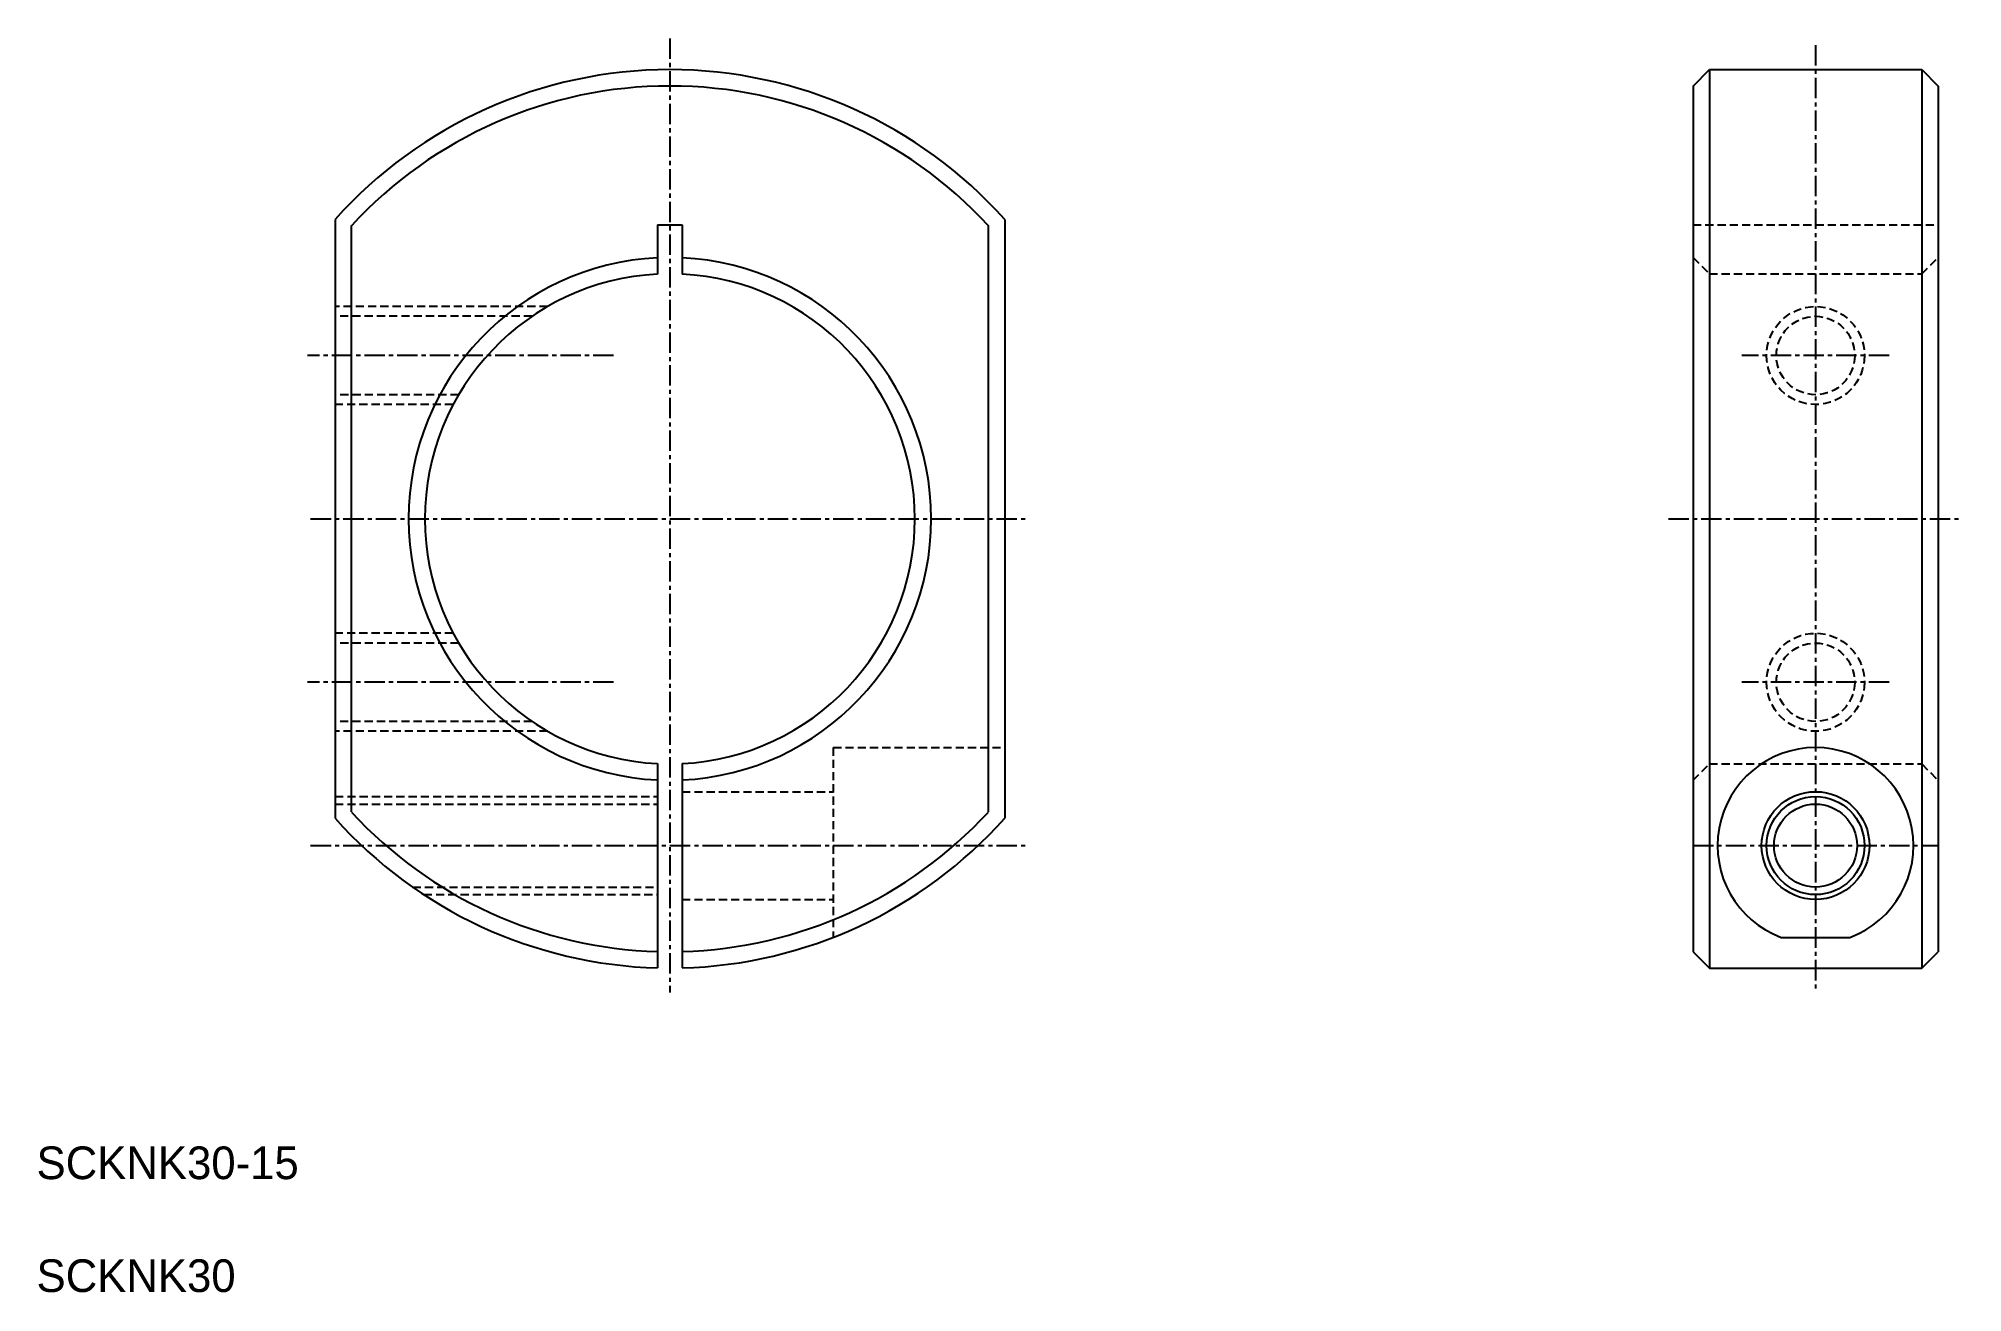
# Model space of a CAD drawing. Extents: x 61 to 178, y 93 to 170.
import ezdxf

# ---------------------------------------------------------------- set-up
doc = ezdxf.new("R2010")
doc.units = 0
doc.linetypes.add('CENTER', pattern=[2, 1.25, -0.25, 0.25, -0.25])
doc.linetypes.add('DASHED', pattern=[0.75, 0.5, -0.25])
doc.layers.get('0').update_dxf_attribs({"linetype": 'CONTINUOUS'})
doc.layers.add('CENTER', color=1, linetype='CENTER')

msp = doc.modelspace()

# ---------------------------------------------------------------- linework, layer by layer
at = {"color": 7, "linetype": 'CONTINUOUS'}
for p, q in [((161.86, 166.94), (162.86, 167.94)), ((162.86, 167.94), (162.86, 112.94)), ((162.86, 167.94), (175.86, 167.94)), ((175.86, 167.94), (175.86, 112.94)), ((175.86, 167.94), (176.86, 166.94)), ((161.86, 166.94), (161.86, 113.94)), ((176.86, 166.94), (176.86, 113.94)), ((78.71, 158.77), (78.71, 122.11)), ((79.71, 122.5), (79.71, 158.39)), ((98.46, 158.44), (98.46, 155.42)), ((98.46, 158.44), (99.96, 158.44)), ((99.96, 158.44), (99.96, 155.42)), ((118.71, 122.5), (118.71, 158.39)), ((119.71, 158.77), (119.71, 122.11)), ((98.46, 125.46), (98.46, 112.95)), ((99.96, 125.46), (99.96, 112.95)), ((167.25, 114.82), (171.47, 114.82)), ((161.86, 113.94), (162.86, 112.94)), ((175.86, 112.94), (176.86, 113.94)), ((162.86, 112.94), (175.86, 112.94))]:
    msp.add_line(p, q, dxfattribs=at)
at = {"color": 3, "linetype": 'DASHED'}
for p, q in [((161.86, 158.44), (176.86, 158.44)), ((161.86, 156.44), (162.86, 155.44)), ((175.86, 155.44), (176.86, 156.44)), ((162.86, 155.44), (175.86, 155.44)), ((162.86, 155.44), (162.86, 125.44)), ((175.86, 155.44), (175.86, 125.44)), ((91.73, 153.44), (78.71, 153.44)), ((90.77, 152.84), (78.71, 152.84)), ((86.28, 148.04), (78.71, 148.04)), ((85.94, 147.44), (78.71, 147.44)), ((85.94, 133.44), (78.71, 133.44)), ((86.28, 132.84), (78.71, 132.84)), ((90.77, 128.04), (78.71, 128.04)), ((91.73, 127.44), (78.71, 127.44)), ((109.21, 126.44), (109.21, 114.82)), ((109.21, 126.44), (119.71, 126.44)), ((161.86, 124.44), (162.86, 125.44)), ((162.86, 125.44), (175.86, 125.44)), ((175.86, 125.44), (176.86, 124.44)), ((99.96, 123.74), (109.21, 123.74)), ((78.71, 123.44), (98.46, 123.44)), ((78.71, 122.98), (98.46, 122.98)), ((83.46, 117.9), (98.46, 117.9)), ((84.14, 117.44), (98.46, 117.44)), ((99.96, 117.14), (109.21, 117.14))]:
    msp.add_line(p, q, dxfattribs=at)
msp.add_line((87.23, 127.44), (87.23, 127.44))
for centre, radius in [((169.36, 150.44), 3), ((169.36, 150.44), 2.4), ((169.36, 130.44), 3), ((169.36, 130.44), 2.4)]:
    msp.add_circle(centre, radius, dxfattribs=at)
at = {"color": 7, "linetype": 'CONTINUOUS'}
for radius in [3.3, 2.54]:
    msp.add_circle((169.36, 120.44), radius, dxfattribs=at)
at = {"color": 3, "linetype": 'CONTINUOUS'}
msp.add_circle((169.36, 120.44), 3, dxfattribs=at)
at = {"color": 7, "linetype": 'CONTINUOUS'}
for centre, radius, start, end in [((99.21, 140.44), 27.5, 41.8018, 138.1982), ((99.21, 140.44), 26.5, 42.621, 137.379), ((99.21, 140.44), 16, 92.6867, 267.3133), ((99.21, 140.44), 16, 272.6867, 87.3133), ((99.21, 140.44), 15, 92.866, 267.134), ((99.21, 140.44), 15, 272.866, 87.134), ((169.36, 120.44), 6, 290.5723, 249.4277), ((99.21, 140.44), 27.5, 221.8018, 268.4372), ((99.21, 140.44), 26.5, 222.621, 268.3782), ((99.21, 140.44), 26.5, 271.6218, 317.379), ((99.21, 140.44), 27.5, 271.5628, 318.1982)]:
    msp.add_arc(centre, radius, start, end, dxfattribs=at)
at = {"layer": 'CENTER', "color": 1, "linetype": 'CENTER'}
for p, q in [((99.21, 169.85), (99.21, 111.45)), ((169.36, 169.44), (169.36, 111.44)), ((95.76, 150.44), (77.02, 150.44)), ((173.87, 150.44), (164.85, 150.44)), ((77.21, 140.44), (121.21, 140.44)), ((160.36, 140.44), (178.36, 140.44)), ((95.76, 130.44), (77.02, 130.44)), ((173.87, 130.44), (164.85, 130.44)), ((77.21, 120.44), (121.21, 120.44)), ((161.86, 120.44), (176.86, 120.44))]:
    msp.add_line(p, q, dxfattribs=at)

# ---------------------------------------------------------------- texts
at = {"color": 7, "linetype": 'CONTINUOUS'}
for s, p in [('SCKNK30-15', (60.43, 100.02)), ('SCKNK30', (60.43, 93.11))]:
    msp.add_text(s, height=2, dxfattribs=at).set_placement(p)

doc.saveas('drawing.dxf')
